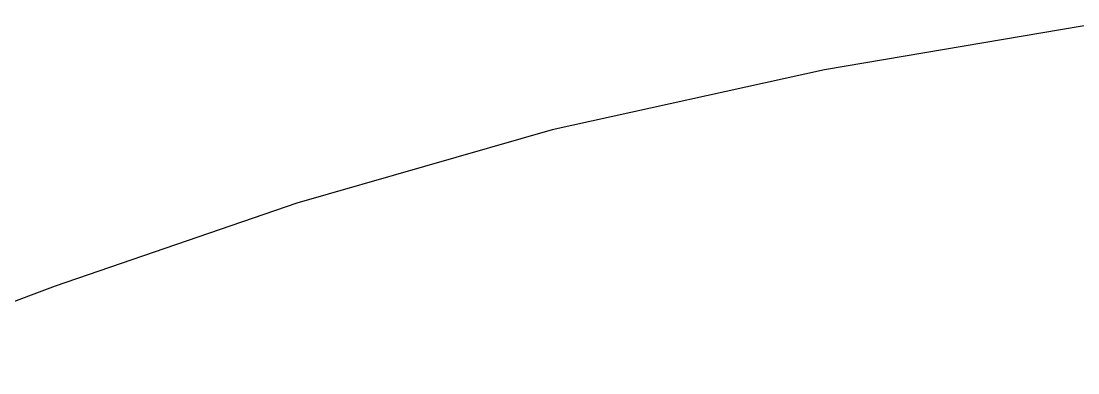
# Model space of a CAD drawing. Extents: x -81148 to 10972, y -53931 to 52487.
# Drawn here: x -27385 to -25008, y -29535 to -28744 of the extents above; entities that cross this region are included whole.
import ezdxf

# ---------------------------------------------------------------- set-up
doc = ezdxf.new("R2010")
doc.units = 0
doc.layers.get('0').update_dxf_attribs({"linetype": 'CONTINUOUS'})

msp = doc.modelspace()

# ---------------------------------------------------------------- linework, layer by layer
for p, q in [((-24931.3, -28744.3), (-25578, -28853.6)), ((-25578, -28853.6), (-26190.5, -28988.3)), ((-26190.5, -28988.3), (-26765, -29153.8)), ((-26765, -29153.8), (-27308.5, -29339.9)), ((-27308.5, -29339.9), (-27828.8, -29535))]:
    msp.add_line(p, q)

doc.saveas('drawing.dxf')
